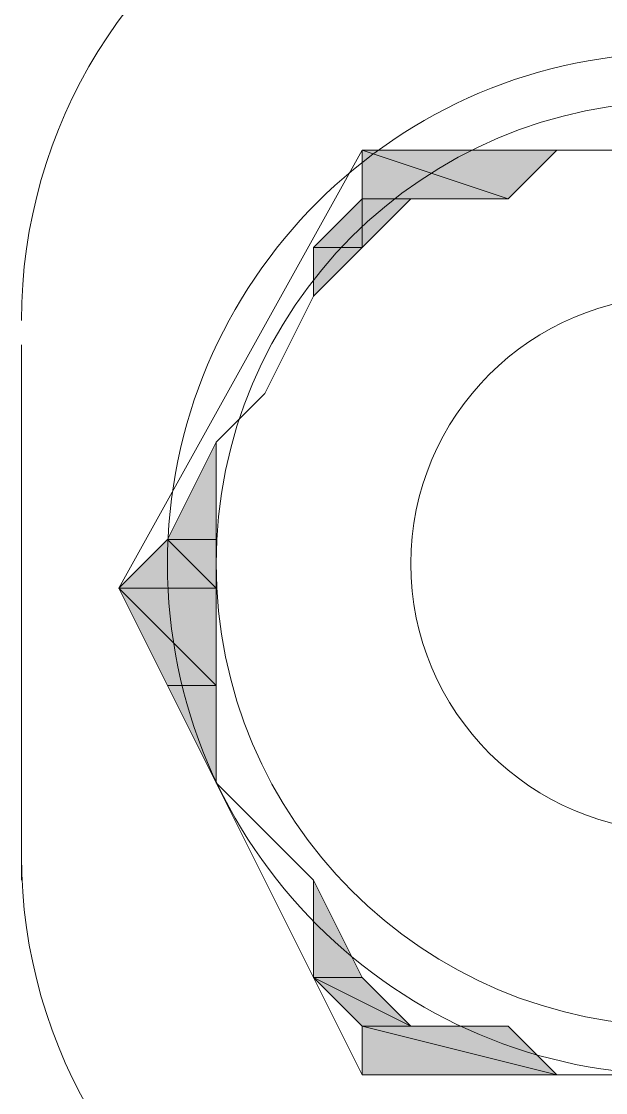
# Model space of a CAD drawing. Header units: millimetres. Extents: x 596 to 768, y 309 to 423.
# Drawn here: x 690.81977 to 690.83033, y 404.09694 to 404.11631 of the extents above; entities that cross this region are included whole.
import ezdxf

# ---------------------------------------------------------------- set-up
doc = ezdxf.new("R2010")
doc.units = ezdxf.units.MM
doc.layers.add('1- 3', color=3, linetype='Continuous')

# ---------------------------------------------------------------- blocks, each defined once
blk = doc.blocks.new('CTOBOM')
h = blk.add_hatch(color=0)
h.dxf.hatch_style = 2
h.paths.add_polyline_path([(8.989439, -0.508623), (8.990319, -0.505982), (8.990319, -0.508623)])
h.paths.add_polyline_path([(8.989439, -0.505102), (8.989439, -0.508623), (8.990319, -0.505982)])
h = blk.add_hatch(color=0)
h.dxf.hatch_style = 2
h.paths.add_polyline_path([(8.989439, -0.508623), (8.990319, -0.505982), (8.990319, -0.508623)])
h.paths.add_polyline_path([(8.989439, -0.505102), (8.989439, -0.508623), (8.990319, -0.505982)])
h = blk.add_hatch(color=0)
h.dxf.hatch_style = 2
h.paths.add_polyline_path([(9.005281, -0.508623), (9.006161, -0.505102), (9.006161, -0.508623)])
h.paths.add_polyline_path([(9.005281, -0.505982), (9.005281, -0.508623), (9.006161, -0.505102)])
h = blk.add_hatch(color=0)
h.dxf.hatch_style = 2
h.paths.add_polyline_path([(9.005281, -0.508623), (9.006161, -0.505102), (9.006161, -0.508623)])
h.paths.add_polyline_path([(9.005281, -0.505982), (9.005281, -0.508623), (9.006161, -0.505102)])
h = blk.add_hatch(color=0)
h.dxf.hatch_style = 2
h.paths.add_polyline_path([(8.990319, -0.508623), (8.991199, -0.508623), (8.991199, -0.509503)])
h.paths.add_polyline_path([(8.990319, -0.507742), (8.990319, -0.508623), (8.991199, -0.508623)])
h = blk.add_hatch(color=0)
h.dxf.hatch_style = 2
h.paths.add_polyline_path([(8.990319, -0.508623), (8.991199, -0.508623), (8.991199, -0.509503)])
h.paths.add_polyline_path([(8.990319, -0.507742), (8.990319, -0.508623), (8.991199, -0.508623)])
h = blk.add_hatch(color=0)
h.dxf.hatch_style = 2
h.paths.add_polyline_path([(9.004401, -0.509503), (9.005281, -0.507742), (9.005281, -0.508623)])
h.paths.add_polyline_path([(9.004401, -0.508623), (9.004401, -0.509503), (9.005281, -0.507742)])
h = blk.add_hatch(color=0)
h.dxf.hatch_style = 2
h.paths.add_polyline_path([(9.004401, -0.509503), (9.005281, -0.507742), (9.005281, -0.508623)])
h.paths.add_polyline_path([(9.004401, -0.508623), (9.004401, -0.509503), (9.005281, -0.507742)])
h = blk.add_hatch(color=0)
h.dxf.hatch_style = 2
h.paths.add_polyline_path([(8.99208, -0.509503), (8.991199, -0.509503), (8.991199, -0.508623)])
edge = h.paths.add_edge_path()
edge.add_spline(control_points=[(8.99208, -0.509503), (8.99208, -0.509503), (8.99208, -0.509503), (8.99208, -0.509503), (8.99208, -0.509503), (8.991199, -0.509503), (8.991199, -0.509503), (8.991199, -0.509503), (8.99208, -0.509503), (8.99208, -0.509503)], knot_values=[0, 0, 0, 0, 1, 1, 1, 2, 2, 2, 3, 3, 3, 3], degree=3, periodic=0)
h = blk.add_hatch(color=0)
h.dxf.hatch_style = 2
h.paths.add_polyline_path([(8.99208, -0.509503), (8.991199, -0.509503), (8.991199, -0.508623)])
edge = h.paths.add_edge_path()
edge.add_spline(control_points=[(8.99208, -0.509503), (8.99208, -0.509503), (8.99208, -0.509503), (8.99208, -0.509503), (8.99208, -0.509503), (8.991199, -0.509503), (8.991199, -0.509503), (8.991199, -0.509503), (8.99208, -0.509503), (8.99208, -0.509503)], knot_values=[0, 0, 0, 0, 1, 1, 1, 2, 2, 2, 3, 3, 3, 3], degree=3, periodic=0)
h = blk.add_hatch(color=0)
h.dxf.hatch_style = 2
h.paths.add_polyline_path([(9.002641, -0.509503), (9.004401, -0.508623), (9.004401, -0.509503)])
edge = h.paths.add_edge_path()
edge.add_spline(control_points=[(9.004401, -0.508623), (9.004401, -0.508623), (9.002641, -0.509503), (9.002641, -0.509503), (9.002641, -0.509503), (9.004401, -0.508623), (9.004401, -0.508623)], knot_values=[0, 0, 0, 0, 1, 1, 1, 2, 2, 2, 2], degree=3, periodic=0)
h = blk.add_hatch(color=0)
h.dxf.hatch_style = 2
h.paths.add_polyline_path([(9.002641, -0.509503), (9.004401, -0.508623), (9.004401, -0.509503)])
edge = h.paths.add_edge_path()
edge.add_spline(control_points=[(9.004401, -0.508623), (9.004401, -0.508623), (9.002641, -0.509503), (9.002641, -0.509503), (9.002641, -0.509503), (9.004401, -0.508623), (9.004401, -0.508623)], knot_values=[0, 0, 0, 0, 1, 1, 1, 2, 2, 2, 2], degree=3, periodic=0)
h = blk.add_hatch(color=0)
h.dxf.hatch_style = 2
h.paths.add_polyline_path([(8.99472, -0.511263), (8.99648, -0.511263), (8.99648, -0.512143)])
edge = h.paths.add_edge_path()
edge.add_spline(control_points=[(8.99648, -0.511263), (8.99648, -0.511263), (8.99472, -0.511263), (8.99472, -0.511263), (8.99472, -0.511263), (8.99648, -0.511263), (8.99648, -0.511263)], knot_values=[0, 0, 0, 0, 1, 1, 1, 2, 2, 2, 2], degree=3, periodic=0)
h = blk.add_hatch(color=0)
h.dxf.hatch_style = 2
h.paths.add_polyline_path([(8.99472, -0.511263), (8.99648, -0.511263), (8.99648, -0.512143)])
edge = h.paths.add_edge_path()
edge.add_spline(control_points=[(8.99648, -0.511263), (8.99648, -0.511263), (8.99472, -0.511263), (8.99472, -0.511263), (8.99472, -0.511263), (8.99648, -0.511263), (8.99648, -0.511263)], knot_values=[0, 0, 0, 0, 1, 1, 1, 2, 2, 2, 2], degree=3, periodic=0)
h = blk.add_hatch(color=0)
h.dxf.hatch_style = 2
h.paths.add_polyline_path([(8.99648, -0.512143), (8.99736, -0.511263), (8.99736, -0.513023)])
h.paths.add_polyline_path([(8.99648, -0.511263), (8.99648, -0.512143), (8.99736, -0.511263)])
h = blk.add_hatch(color=0)
h.dxf.hatch_style = 2
h.paths.add_polyline_path([(8.99648, -0.512143), (8.99736, -0.511263), (8.99736, -0.513023)])
h.paths.add_polyline_path([(8.99648, -0.511263), (8.99648, -0.512143), (8.99736, -0.511263)])
h = blk.add_hatch(color=0)
h.dxf.hatch_style = 2
h.paths.add_polyline_path([(8.99736, -0.513023), (8.99912, -0.511263), (8.99912, -0.512143)])
h.paths.add_polyline_path([(8.99736, -0.511263), (8.99736, -0.513023), (8.99912, -0.511263)])
h = blk.add_hatch(color=0)
h.dxf.hatch_style = 2
h.paths.add_polyline_path([(8.99736, -0.513023), (8.99912, -0.511263), (8.99912, -0.512143)])
h.paths.add_polyline_path([(8.99736, -0.511263), (8.99736, -0.513023), (8.99912, -0.511263)])
h = blk.add_hatch(color=0)
h.dxf.hatch_style = 2
h.paths.add_polyline_path([(9.00088, -0.511263), (8.99912, -0.512143), (8.99912, -0.511263)])
edge = h.paths.add_edge_path()
edge.add_spline(control_points=[(9.00088, -0.511263), (9.00088, -0.511263), (9.00088, -0.511263), (9.00088, -0.511263), (9.00088, -0.511263), (8.99912, -0.512143), (8.99912, -0.512143), (8.99912, -0.512143), (9.00088, -0.511263), (9.00088, -0.511263)], knot_values=[0, 0, 0, 0, 1, 1, 1, 2, 2, 2, 3, 3, 3, 3], degree=3, periodic=0)
h = blk.add_hatch(color=0)
h.dxf.hatch_style = 2
h.paths.add_polyline_path([(9.00088, -0.511263), (8.99912, -0.512143), (8.99912, -0.511263)])
edge = h.paths.add_edge_path()
edge.add_spline(control_points=[(9.00088, -0.511263), (9.00088, -0.511263), (9.00088, -0.511263), (9.00088, -0.511263), (9.00088, -0.511263), (8.99912, -0.512143), (8.99912, -0.512143), (8.99912, -0.512143), (9.00088, -0.511263), (9.00088, -0.511263)], knot_values=[0, 0, 0, 0, 1, 1, 1, 2, 2, 2, 3, 3, 3, 3], degree=3, periodic=0)
at = {"color": 0, "lineweight": 20}
for points in [[(8.99736, -0.49366), (8.989439, -0.498941), (8.989439, -0.508623), (8.99736, -0.513023), (9.006161, -0.508623), (9.006161, -0.498941), (8.99736, -0.49366)], [(8.99736, -0.49366), (8.989439, -0.498941), (8.989439, -0.508623), (8.99736, -0.513023), (9.006161, -0.508623), (9.006161, -0.498941), (8.99736, -0.49366)], [(9.002641, -0.514783), (8.99296, -0.514783)], [(9.002641, -0.514783), (8.99296, -0.514783)]]:
    blk.add_lwpolyline(points, dxfattribs=at)
at = {"color": 0, "lineweight": 0}
for points in [[(8.989439, -0.505102), (8.989439, -0.508623), (8.989439, -0.503342), (8.989439, -0.505102)], [(8.989439, -0.505102), (8.989439, -0.508623), (8.989439, -0.503342), (8.989439, -0.505102)], [(8.989439, -0.505102), (8.989439, -0.508623), (8.989439, -0.503342), (8.989439, -0.505102)], [(8.989439, -0.505102), (8.989439, -0.508623), (8.989439, -0.503342), (8.989439, -0.505102)], [(9.006161, -0.503342), (9.006161, -0.508623), (9.006161, -0.505102), (9.006161, -0.503342)], [(9.006161, -0.503342), (9.006161, -0.508623), (9.006161, -0.505102), (9.006161, -0.503342)], [(9.006161, -0.503342), (9.006161, -0.508623), (9.006161, -0.505102), (9.006161, -0.503342)], [(9.006161, -0.503342), (9.006161, -0.508623), (9.006161, -0.505102), (9.006161, -0.503342)], [(8.989439, -0.505102), (8.989439, -0.508623), (8.990319, -0.505982), (8.989439, -0.505102)], [(8.989439, -0.505102), (8.989439, -0.508623), (8.990319, -0.505982), (8.989439, -0.505102)], [(8.989439, -0.505102), (8.989439, -0.508623), (8.990319, -0.505982), (8.989439, -0.505102)], [(8.989439, -0.505102), (8.989439, -0.508623), (8.990319, -0.505982), (8.989439, -0.505102)], [(9.005281, -0.508623), (9.006161, -0.505102), (9.006161, -0.508623), (9.005281, -0.508623)], [(9.005281, -0.505982), (9.005281, -0.508623), (9.006161, -0.505102), (9.005281, -0.505982)], [(9.005281, -0.508623), (9.006161, -0.505102), (9.006161, -0.508623), (9.005281, -0.508623)], [(9.005281, -0.505982), (9.005281, -0.508623), (9.006161, -0.505102), (9.005281, -0.505982)], [(9.005281, -0.508623), (9.006161, -0.505102), (9.006161, -0.508623), (9.005281, -0.508623)], [(9.005281, -0.505982), (9.005281, -0.508623), (9.006161, -0.505102), (9.005281, -0.505982)], [(9.005281, -0.508623), (9.006161, -0.505102), (9.006161, -0.508623), (9.005281, -0.508623)], [(9.005281, -0.505982), (9.005281, -0.508623), (9.006161, -0.505102), (9.005281, -0.505982)], [(8.989439, -0.508623), (8.990319, -0.505982), (8.990319, -0.508623), (8.989439, -0.508623)], [(8.989439, -0.508623), (8.990319, -0.505982), (8.990319, -0.508623), (8.989439, -0.508623)], [(8.989439, -0.508623), (8.990319, -0.505982), (8.990319, -0.508623), (8.989439, -0.508623)], [(8.989439, -0.508623), (8.990319, -0.505982), (8.990319, -0.508623), (8.989439, -0.508623)], [(8.990319, -0.507742), (8.990319, -0.508623), (8.990319, -0.505982), (8.990319, -0.507742)], [(8.990319, -0.507742), (8.990319, -0.508623), (8.990319, -0.505982), (8.990319, -0.507742)], [(8.990319, -0.507742), (8.990319, -0.508623), (8.990319, -0.505982), (8.990319, -0.507742)], [(8.990319, -0.507742), (8.990319, -0.508623), (8.990319, -0.505982), (8.990319, -0.507742)], [(9.005281, -0.505982), (9.005281, -0.508623), (9.005281, -0.507742), (9.005281, -0.505982)], [(9.005281, -0.505982), (9.005281, -0.508623), (9.005281, -0.507742), (9.005281, -0.505982)], [(9.005281, -0.505982), (9.005281, -0.508623), (9.005281, -0.507742), (9.005281, -0.505982)], [(9.005281, -0.505982), (9.005281, -0.508623), (9.005281, -0.507742), (9.005281, -0.505982)], [(8.990319, -0.507742), (8.990319, -0.508623), (8.991199, -0.508623), (8.990319, -0.507742)], [(8.990319, -0.507742), (8.990319, -0.508623), (8.991199, -0.508623), (8.990319, -0.507742)], [(8.990319, -0.507742), (8.990319, -0.508623), (8.991199, -0.508623), (8.990319, -0.507742)], [(8.990319, -0.507742), (8.990319, -0.508623), (8.991199, -0.508623), (8.990319, -0.507742)], [(9.004401, -0.509503), (9.005281, -0.507742), (9.005281, -0.508623), (9.004401, -0.509503)], [(9.004401, -0.508623), (9.004401, -0.509503), (9.005281, -0.507742), (9.004401, -0.508623)], [(9.004401, -0.509503), (9.005281, -0.507742), (9.005281, -0.508623), (9.004401, -0.509503)], [(9.004401, -0.508623), (9.004401, -0.509503), (9.005281, -0.507742), (9.004401, -0.508623)], [(9.004401, -0.509503), (9.005281, -0.507742), (9.005281, -0.508623), (9.004401, -0.509503)], [(9.004401, -0.508623), (9.004401, -0.509503), (9.005281, -0.507742), (9.004401, -0.508623)], [(9.004401, -0.509503), (9.005281, -0.507742), (9.005281, -0.508623), (9.004401, -0.509503)], [(9.004401, -0.508623), (9.004401, -0.509503), (9.005281, -0.507742), (9.004401, -0.508623)], [(8.990319, -0.508623), (8.991199, -0.508623), (8.991199, -0.509503), (8.990319, -0.508623)], [(8.990319, -0.508623), (8.991199, -0.508623), (8.991199, -0.509503), (8.990319, -0.508623)], [(8.990319, -0.508623), (8.991199, -0.508623), (8.991199, -0.509503), (8.990319, -0.508623)], [(8.990319, -0.508623), (8.991199, -0.508623), (8.991199, -0.509503), (8.990319, -0.508623)], [(8.99208, -0.509503), (8.991199, -0.509503), (8.991199, -0.508623), (8.99208, -0.509503)], [(8.99208, -0.509503), (8.991199, -0.509503), (8.991199, -0.508623), (8.99208, -0.509503)], [(8.99208, -0.509503), (8.991199, -0.509503), (8.991199, -0.508623), (8.99208, -0.509503)], [(8.99208, -0.509503), (8.991199, -0.509503), (8.991199, -0.508623), (8.99208, -0.509503)], [(9.002641, -0.509503), (9.004401, -0.508623), (9.004401, -0.509503), (9.002641, -0.509503)], [(9.002641, -0.509503), (9.004401, -0.508623), (9.004401, -0.509503), (9.002641, -0.509503)], [(9.002641, -0.509503), (9.004401, -0.508623), (9.004401, -0.509503), (9.002641, -0.509503)], [(9.002641, -0.509503), (9.004401, -0.508623), (9.004401, -0.509503), (9.002641, -0.509503)], [(8.99472, -0.511263), (8.99648, -0.511263), (8.99648, -0.512143), (8.99472, -0.511263)], [(8.99472, -0.511263), (8.99648, -0.511263), (8.99648, -0.512143), (8.99472, -0.511263)], [(8.99472, -0.511263), (8.99648, -0.511263), (8.99648, -0.512143), (8.99472, -0.511263)], [(8.99472, -0.511263), (8.99648, -0.511263), (8.99648, -0.512143), (8.99472, -0.511263)], [(8.99648, -0.512143), (8.99736, -0.511263), (8.99736, -0.513023), (8.99648, -0.512143)], [(8.99648, -0.511263), (8.99648, -0.512143), (8.99736, -0.511263), (8.99648, -0.511263)], [(8.99648, -0.512143), (8.99736, -0.511263), (8.99736, -0.513023), (8.99648, -0.512143)], [(8.99648, -0.511263), (8.99648, -0.512143), (8.99736, -0.511263), (8.99648, -0.511263)], [(8.99648, -0.512143), (8.99736, -0.511263), (8.99736, -0.513023), (8.99648, -0.512143)], [(8.99648, -0.511263), (8.99648, -0.512143), (8.99736, -0.511263), (8.99648, -0.511263)], [(8.99648, -0.512143), (8.99736, -0.511263), (8.99736, -0.513023), (8.99648, -0.512143)], [(8.99648, -0.511263), (8.99648, -0.512143), (8.99736, -0.511263), (8.99648, -0.511263)], [(8.99736, -0.513023), (8.99912, -0.511263), (8.99912, -0.512143), (8.99736, -0.513023)], [(8.99736, -0.511263), (8.99736, -0.513023), (8.99912, -0.511263), (8.99736, -0.511263)], [(8.99736, -0.513023), (8.99912, -0.511263), (8.99912, -0.512143), (8.99736, -0.513023)], [(8.99736, -0.511263), (8.99736, -0.513023), (8.99912, -0.511263), (8.99736, -0.511263)], [(8.99736, -0.513023), (8.99912, -0.511263), (8.99912, -0.512143), (8.99736, -0.513023)], [(8.99736, -0.511263), (8.99736, -0.513023), (8.99912, -0.511263), (8.99736, -0.511263)], [(8.99736, -0.513023), (8.99912, -0.511263), (8.99912, -0.512143), (8.99736, -0.513023)], [(8.99736, -0.511263), (8.99736, -0.513023), (8.99912, -0.511263), (8.99736, -0.511263)], [(9.00088, -0.511263), (8.99912, -0.512143), (8.99912, -0.511263), (9.00088, -0.511263)], [(9.00088, -0.511263), (8.99912, -0.512143), (8.99912, -0.511263), (9.00088, -0.511263)], [(9.00088, -0.511263), (8.99912, -0.512143), (8.99912, -0.511263), (9.00088, -0.511263)], [(9.00088, -0.511263), (8.99912, -0.512143), (8.99912, -0.511263), (9.00088, -0.511263)]]:
    blk.add_lwpolyline(points, dxfattribs=at)
at = {"color": 0, "lineweight": 20}
for points in [[(8.99692, -0.49366), (8.991817, -0.49366), (8.987679, -0.497798), (8.987679, -0.502902), (8.987679, -0.508006), (8.991817, -0.512143), (8.99692, -0.512143), (9.002024, -0.512143), (9.006161, -0.508006), (9.006161, -0.502902), (9.006161, -0.497798), (9.002024, -0.49366), (8.99692, -0.49366)], [(8.99692, -0.49366), (8.991817, -0.49366), (8.987679, -0.497798), (8.987679, -0.502902), (8.987679, -0.508006), (8.991817, -0.512143), (8.99692, -0.512143), (9.002024, -0.512143), (9.006161, -0.508006), (9.006161, -0.502902), (9.006161, -0.497798), (9.002024, -0.49366), (8.99692, -0.49366)], [(8.99692, -0.494541), (8.992302, -0.494541), (8.988559, -0.498284), (8.988559, -0.502902), (8.988559, -0.50752), (8.992302, -0.511263), (8.99692, -0.511263), (9.001538, -0.511263), (9.005281, -0.50752), (9.005281, -0.502902), (9.005281, -0.498284), (9.001538, -0.494541), (8.99692, -0.494541)], [(8.99692, -0.494541), (8.992302, -0.494541), (8.988559, -0.498284), (8.988559, -0.502902), (8.988559, -0.50752), (8.992302, -0.511263), (8.99692, -0.511263), (9.001538, -0.511263), (9.005281, -0.50752), (9.005281, -0.502902), (9.005281, -0.498284), (9.001538, -0.494541), (8.99692, -0.494541)], [(8.99692, -0.498061), (8.994247, -0.498061), (8.99208, -0.500229), (8.99208, -0.502902), (8.99208, -0.505575), (8.994247, -0.507742), (8.99692, -0.507742), (8.999593, -0.507742), (9.001761, -0.505575), (9.001761, -0.502902), (9.001761, -0.500229), (8.999593, -0.498061), (8.99692, -0.498061)], [(8.99692, -0.498061), (8.994247, -0.498061), (8.99208, -0.500229), (8.99208, -0.502902), (8.99208, -0.505575), (8.994247, -0.507742), (8.99692, -0.507742), (8.999593, -0.507742), (9.001761, -0.505575), (9.001761, -0.502902), (9.001761, -0.500229), (8.999593, -0.498061), (8.99692, -0.498061)]]:
    blk.add_open_spline(points, degree=3, knots=[0, 0, 0, 0, 1, 1, 1, 2, 2, 2, 3, 3, 3, 4, 4, 4, 4], dxfattribs=at)
at = {"color": 0, "lineweight": 0}
for points, knots in [([(9.006161, -0.503342), (9.006161, -0.503342), (9.006161, -0.503342), (9.006161, -0.503342), (9.006161, -0.503342), (9.006161, -0.508623), (9.006161, -0.508623), (9.006161, -0.508623), (9.006161, -0.503342), (9.006161, -0.503342)], [0, 0, 0, 0, 1, 1, 1, 2, 2, 2, 3, 3, 3, 3]), ([(9.006161, -0.503342), (9.006161, -0.503342), (9.006161, -0.503342), (9.006161, -0.503342), (9.006161, -0.503342), (9.006161, -0.508623), (9.006161, -0.508623), (9.006161, -0.508623), (9.006161, -0.503342), (9.006161, -0.503342)], [0, 0, 0, 0, 1, 1, 1, 2, 2, 2, 3, 3, 3, 3]), ([(9.006161, -0.503342), (9.006161, -0.503342), (9.006161, -0.503342), (9.006161, -0.503342), (9.006161, -0.503342), (9.006161, -0.508623), (9.006161, -0.508623), (9.006161, -0.508623), (9.006161, -0.503342), (9.006161, -0.503342)], [0, 0, 0, 0, 1, 1, 1, 2, 2, 2, 3, 3, 3, 3]), ([(9.006161, -0.503342), (9.006161, -0.503342), (9.006161, -0.503342), (9.006161, -0.503342), (9.006161, -0.503342), (9.006161, -0.508623), (9.006161, -0.508623), (9.006161, -0.508623), (9.006161, -0.503342), (9.006161, -0.503342)], [0, 0, 0, 0, 1, 1, 1, 2, 2, 2, 3, 3, 3, 3]), ([(8.989439, -0.505102), (8.989439, -0.505102), (8.989439, -0.505102), (8.989439, -0.505102), (8.989439, -0.505102), (8.989439, -0.508623), (8.989439, -0.508623), (8.989439, -0.508623), (8.989439, -0.505102), (8.989439, -0.505102)], [0, 0, 0, 0, 1, 1, 1, 2, 2, 2, 3, 3, 3, 3]), ([(8.989439, -0.505102), (8.989439, -0.505102), (8.989439, -0.505102), (8.989439, -0.505102), (8.989439, -0.505102), (8.989439, -0.508623), (8.989439, -0.508623), (8.989439, -0.508623), (8.989439, -0.505102), (8.989439, -0.505102)], [0, 0, 0, 0, 1, 1, 1, 2, 2, 2, 3, 3, 3, 3]), ([(8.989439, -0.505102), (8.989439, -0.505102), (8.989439, -0.505102), (8.989439, -0.505102), (8.989439, -0.505102), (8.989439, -0.508623), (8.989439, -0.508623), (8.989439, -0.508623), (8.989439, -0.505102), (8.989439, -0.505102)], [0, 0, 0, 0, 1, 1, 1, 2, 2, 2, 3, 3, 3, 3]), ([(8.989439, -0.505102), (8.989439, -0.505102), (8.989439, -0.505102), (8.989439, -0.505102), (8.989439, -0.505102), (8.989439, -0.508623), (8.989439, -0.508623), (8.989439, -0.508623), (8.989439, -0.505102), (8.989439, -0.505102)], [0, 0, 0, 0, 1, 1, 1, 2, 2, 2, 3, 3, 3, 3]), ([(9.005281, -0.505982), (9.005281, -0.505982), (9.005281, -0.505982), (9.005281, -0.505982), (9.005281, -0.505982), (9.005281, -0.508623), (9.005281, -0.508623), (9.005281, -0.508623), (9.005281, -0.505982), (9.005281, -0.505982)], [0, 0, 0, 0, 1, 1, 1, 2, 2, 2, 3, 3, 3, 3]), ([(9.005281, -0.505982), (9.005281, -0.505982), (9.005281, -0.505982), (9.005281, -0.505982), (9.005281, -0.505982), (9.005281, -0.508623), (9.005281, -0.508623), (9.005281, -0.508623), (9.005281, -0.505982), (9.005281, -0.505982)], [0, 0, 0, 0, 1, 1, 1, 2, 2, 2, 3, 3, 3, 3]), ([(9.005281, -0.505982), (9.005281, -0.505982), (9.005281, -0.505982), (9.005281, -0.505982), (9.005281, -0.505982), (9.005281, -0.508623), (9.005281, -0.508623), (9.005281, -0.508623), (9.005281, -0.505982), (9.005281, -0.505982)], [0, 0, 0, 0, 1, 1, 1, 2, 2, 2, 3, 3, 3, 3]), ([(9.005281, -0.505982), (9.005281, -0.505982), (9.005281, -0.505982), (9.005281, -0.505982), (9.005281, -0.505982), (9.005281, -0.508623), (9.005281, -0.508623), (9.005281, -0.508623), (9.005281, -0.505982), (9.005281, -0.505982)], [0, 0, 0, 0, 1, 1, 1, 2, 2, 2, 3, 3, 3, 3]), ([(8.990319, -0.507742), (8.990319, -0.507742), (8.990319, -0.507742), (8.990319, -0.507742), (8.990319, -0.507742), (8.990319, -0.508623), (8.990319, -0.508623), (8.990319, -0.508623), (8.990319, -0.507742), (8.990319, -0.507742)], [0, 0, 0, 0, 1, 1, 1, 2, 2, 2, 3, 3, 3, 3]), ([(8.990319, -0.507742), (8.990319, -0.507742), (8.990319, -0.507742), (8.990319, -0.507742), (8.990319, -0.507742), (8.990319, -0.508623), (8.990319, -0.508623), (8.990319, -0.508623), (8.990319, -0.507742), (8.990319, -0.507742)], [0, 0, 0, 0, 1, 1, 1, 2, 2, 2, 3, 3, 3, 3]), ([(8.990319, -0.507742), (8.990319, -0.507742), (8.990319, -0.507742), (8.990319, -0.507742), (8.990319, -0.507742), (8.990319, -0.508623), (8.990319, -0.508623), (8.990319, -0.508623), (8.990319, -0.507742), (8.990319, -0.507742)], [0, 0, 0, 0, 1, 1, 1, 2, 2, 2, 3, 3, 3, 3]), ([(8.990319, -0.507742), (8.990319, -0.507742), (8.990319, -0.507742), (8.990319, -0.507742), (8.990319, -0.507742), (8.990319, -0.508623), (8.990319, -0.508623), (8.990319, -0.508623), (8.990319, -0.507742), (8.990319, -0.507742)], [0, 0, 0, 0, 1, 1, 1, 2, 2, 2, 3, 3, 3, 3]), ([(9.004401, -0.508623), (9.004401, -0.508623), (9.002641, -0.509503), (9.002641, -0.509503), (9.002641, -0.509503), (9.004401, -0.508623), (9.004401, -0.508623)], [0, 0, 0, 0, 1, 1, 1, 2, 2, 2, 2]), ([(9.004401, -0.508623), (9.004401, -0.508623), (9.002641, -0.509503), (9.002641, -0.509503), (9.002641, -0.509503), (9.004401, -0.508623), (9.004401, -0.508623)], [0, 0, 0, 0, 1, 1, 1, 2, 2, 2, 2]), ([(9.004401, -0.508623), (9.004401, -0.508623), (9.002641, -0.509503), (9.002641, -0.509503), (9.002641, -0.509503), (9.004401, -0.508623), (9.004401, -0.508623)], [0, 0, 0, 0, 1, 1, 1, 2, 2, 2, 2]), ([(9.004401, -0.508623), (9.004401, -0.508623), (9.002641, -0.509503), (9.002641, -0.509503), (9.002641, -0.509503), (9.004401, -0.508623), (9.004401, -0.508623)], [0, 0, 0, 0, 1, 1, 1, 2, 2, 2, 2]), ([(8.99208, -0.509503), (8.99208, -0.509503), (8.99208, -0.509503), (8.99208, -0.509503), (8.99208, -0.509503), (8.991199, -0.509503), (8.991199, -0.509503), (8.991199, -0.509503), (8.99208, -0.509503), (8.99208, -0.509503)], [0, 0, 0, 0, 1, 1, 1, 2, 2, 2, 3, 3, 3, 3]), ([(8.99208, -0.509503), (8.99208, -0.509503), (8.99208, -0.509503), (8.99208, -0.509503), (8.99208, -0.509503), (8.991199, -0.509503), (8.991199, -0.509503), (8.991199, -0.509503), (8.99208, -0.509503), (8.99208, -0.509503)], [0, 0, 0, 0, 1, 1, 1, 2, 2, 2, 3, 3, 3, 3]), ([(8.99208, -0.509503), (8.99208, -0.509503), (8.99208, -0.509503), (8.99208, -0.509503), (8.99208, -0.509503), (8.991199, -0.509503), (8.991199, -0.509503), (8.991199, -0.509503), (8.99208, -0.509503), (8.99208, -0.509503)], [0, 0, 0, 0, 1, 1, 1, 2, 2, 2, 3, 3, 3, 3]), ([(8.99208, -0.509503), (8.99208, -0.509503), (8.99208, -0.509503), (8.99208, -0.509503), (8.99208, -0.509503), (8.991199, -0.509503), (8.991199, -0.509503), (8.991199, -0.509503), (8.99208, -0.509503), (8.99208, -0.509503)], [0, 0, 0, 0, 1, 1, 1, 2, 2, 2, 3, 3, 3, 3]), ([(8.99208, -0.509503), (8.99208, -0.509503), (8.99384, -0.510383), (8.99384, -0.510383), (8.99384, -0.510383), (8.99208, -0.509503), (8.99208, -0.509503)], [0, 0, 0, 0, 1, 1, 1, 2, 2, 2, 2]), ([(8.99208, -0.509503), (8.99208, -0.509503), (8.99384, -0.510383), (8.99384, -0.510383), (8.99384, -0.510383), (8.99208, -0.509503), (8.99208, -0.509503)], [0, 0, 0, 0, 1, 1, 1, 2, 2, 2, 2]), ([(8.99208, -0.509503), (8.99208, -0.509503), (8.99384, -0.510383), (8.99384, -0.510383), (8.99384, -0.510383), (8.99208, -0.509503), (8.99208, -0.509503)], [0, 0, 0, 0, 1, 1, 1, 2, 2, 2, 2]), ([(8.99208, -0.509503), (8.99208, -0.509503), (8.99384, -0.510383), (8.99384, -0.510383), (8.99384, -0.510383), (8.99208, -0.509503), (8.99208, -0.509503)], [0, 0, 0, 0, 1, 1, 1, 2, 2, 2, 2]), ([(9.001761, -0.510383), (9.001761, -0.510383), (9.002641, -0.509503), (9.002641, -0.509503), (9.002641, -0.509503), (9.001761, -0.510383), (9.001761, -0.510383)], [0, 0, 0, 0, 1, 1, 1, 2, 2, 2, 2]), ([(9.001761, -0.510383), (9.001761, -0.510383), (9.002641, -0.509503), (9.002641, -0.509503), (9.002641, -0.509503), (9.001761, -0.510383), (9.001761, -0.510383)], [0, 0, 0, 0, 1, 1, 1, 2, 2, 2, 2]), ([(9.001761, -0.510383), (9.001761, -0.510383), (9.002641, -0.509503), (9.002641, -0.509503), (9.002641, -0.509503), (9.001761, -0.510383), (9.001761, -0.510383)], [0, 0, 0, 0, 1, 1, 1, 2, 2, 2, 2]), ([(9.001761, -0.510383), (9.001761, -0.510383), (9.002641, -0.509503), (9.002641, -0.509503), (9.002641, -0.509503), (9.001761, -0.510383), (9.001761, -0.510383)], [0, 0, 0, 0, 1, 1, 1, 2, 2, 2, 2]), ([(8.99384, -0.510383), (8.99384, -0.510383), (8.99472, -0.511263), (8.99472, -0.511263), (8.99472, -0.511263), (8.99384, -0.510383), (8.99384, -0.510383)], [0, 0, 0, 0, 1, 1, 1, 2, 2, 2, 2]), ([(8.99384, -0.510383), (8.99384, -0.510383), (8.99472, -0.511263), (8.99472, -0.511263), (8.99472, -0.511263), (8.99384, -0.510383), (8.99384, -0.510383)], [0, 0, 0, 0, 1, 1, 1, 2, 2, 2, 2]), ([(8.99384, -0.510383), (8.99384, -0.510383), (8.99472, -0.511263), (8.99472, -0.511263), (8.99472, -0.511263), (8.99384, -0.510383), (8.99384, -0.510383)], [0, 0, 0, 0, 1, 1, 1, 2, 2, 2, 2]), ([(8.99384, -0.510383), (8.99384, -0.510383), (8.99472, -0.511263), (8.99472, -0.511263), (8.99472, -0.511263), (8.99384, -0.510383), (8.99384, -0.510383)], [0, 0, 0, 0, 1, 1, 1, 2, 2, 2, 2]), ([(9.00088, -0.511263), (9.00088, -0.511263), (9.001761, -0.510383), (9.001761, -0.510383), (9.001761, -0.510383), (9.00088, -0.511263), (9.00088, -0.511263)], [0, 0, 0, 0, 1, 1, 1, 2, 2, 2, 2]), ([(9.00088, -0.511263), (9.00088, -0.511263), (9.001761, -0.510383), (9.001761, -0.510383), (9.001761, -0.510383), (9.00088, -0.511263), (9.00088, -0.511263)], [0, 0, 0, 0, 1, 1, 1, 2, 2, 2, 2]), ([(9.00088, -0.511263), (9.00088, -0.511263), (9.001761, -0.510383), (9.001761, -0.510383), (9.001761, -0.510383), (9.00088, -0.511263), (9.00088, -0.511263)], [0, 0, 0, 0, 1, 1, 1, 2, 2, 2, 2]), ([(9.00088, -0.511263), (9.00088, -0.511263), (9.001761, -0.510383), (9.001761, -0.510383), (9.001761, -0.510383), (9.00088, -0.511263), (9.00088, -0.511263)], [0, 0, 0, 0, 1, 1, 1, 2, 2, 2, 2]), ([(8.99648, -0.511263), (8.99648, -0.511263), (8.99472, -0.511263), (8.99472, -0.511263), (8.99472, -0.511263), (8.99648, -0.511263), (8.99648, -0.511263)], [0, 0, 0, 0, 1, 1, 1, 2, 2, 2, 2]), ([(8.99648, -0.511263), (8.99648, -0.511263), (8.99472, -0.511263), (8.99472, -0.511263), (8.99472, -0.511263), (8.99648, -0.511263), (8.99648, -0.511263)], [0, 0, 0, 0, 1, 1, 1, 2, 2, 2, 2]), ([(8.99648, -0.511263), (8.99648, -0.511263), (8.99472, -0.511263), (8.99472, -0.511263), (8.99472, -0.511263), (8.99648, -0.511263), (8.99648, -0.511263)], [0, 0, 0, 0, 1, 1, 1, 2, 2, 2, 2]), ([(8.99648, -0.511263), (8.99648, -0.511263), (8.99472, -0.511263), (8.99472, -0.511263), (8.99472, -0.511263), (8.99648, -0.511263), (8.99648, -0.511263)], [0, 0, 0, 0, 1, 1, 1, 2, 2, 2, 2]), ([(9.00088, -0.511263), (9.00088, -0.511263), (9.00088, -0.511263), (9.00088, -0.511263), (9.00088, -0.511263), (8.99912, -0.512143), (8.99912, -0.512143), (8.99912, -0.512143), (9.00088, -0.511263), (9.00088, -0.511263)], [0, 0, 0, 0, 1, 1, 1, 2, 2, 2, 3, 3, 3, 3]), ([(9.00088, -0.511263), (9.00088, -0.511263), (9.00088, -0.511263), (9.00088, -0.511263), (9.00088, -0.511263), (8.99912, -0.512143), (8.99912, -0.512143), (8.99912, -0.512143), (9.00088, -0.511263), (9.00088, -0.511263)], [0, 0, 0, 0, 1, 1, 1, 2, 2, 2, 3, 3, 3, 3]), ([(9.00088, -0.511263), (9.00088, -0.511263), (9.00088, -0.511263), (9.00088, -0.511263), (9.00088, -0.511263), (8.99912, -0.512143), (8.99912, -0.512143), (8.99912, -0.512143), (9.00088, -0.511263), (9.00088, -0.511263)], [0, 0, 0, 0, 1, 1, 1, 2, 2, 2, 3, 3, 3, 3]), ([(9.00088, -0.511263), (9.00088, -0.511263), (9.00088, -0.511263), (9.00088, -0.511263), (9.00088, -0.511263), (8.99912, -0.512143), (8.99912, -0.512143), (8.99912, -0.512143), (9.00088, -0.511263), (9.00088, -0.511263)], [0, 0, 0, 0, 1, 1, 1, 2, 2, 2, 3, 3, 3, 3])]:
    blk.add_open_spline(points, degree=3, knots=knots, dxfattribs=at)
at = {"color": 0, "lineweight": 20}
for points in [[(8.98425, -0.509668), (8.985814, -0.512803), (8.989016, -0.514783), (8.99252, -0.514783)], [(8.98425, -0.509668), (8.985814, -0.512803), (8.989016, -0.514783), (8.99252, -0.514783)], [(8.98425, -0.509668), (8.985814, -0.512803), (8.989016, -0.514783), (8.99252, -0.514783)], [(8.98425, -0.509668), (8.985814, -0.512803), (8.989016, -0.514783), (8.99252, -0.514783)], [(9.002201, -0.514783), (9.005704, -0.514783), (9.008906, -0.512803), (9.01047, -0.509668)], [(9.002201, -0.514783), (9.005704, -0.514783), (9.008906, -0.512803), (9.01047, -0.509668)]]:
    blk.add_open_spline(points, degree=3, dxfattribs=at)

msp = doc.modelspace()

# ---------------------------------------------------------------- block references
at = {"layer": '1- 3', "rotation": 270}
msp.add_blockref('CTOBOM', (691.334551, 413.103426), dxfattribs=at)

doc.saveas('drawing.dxf')
